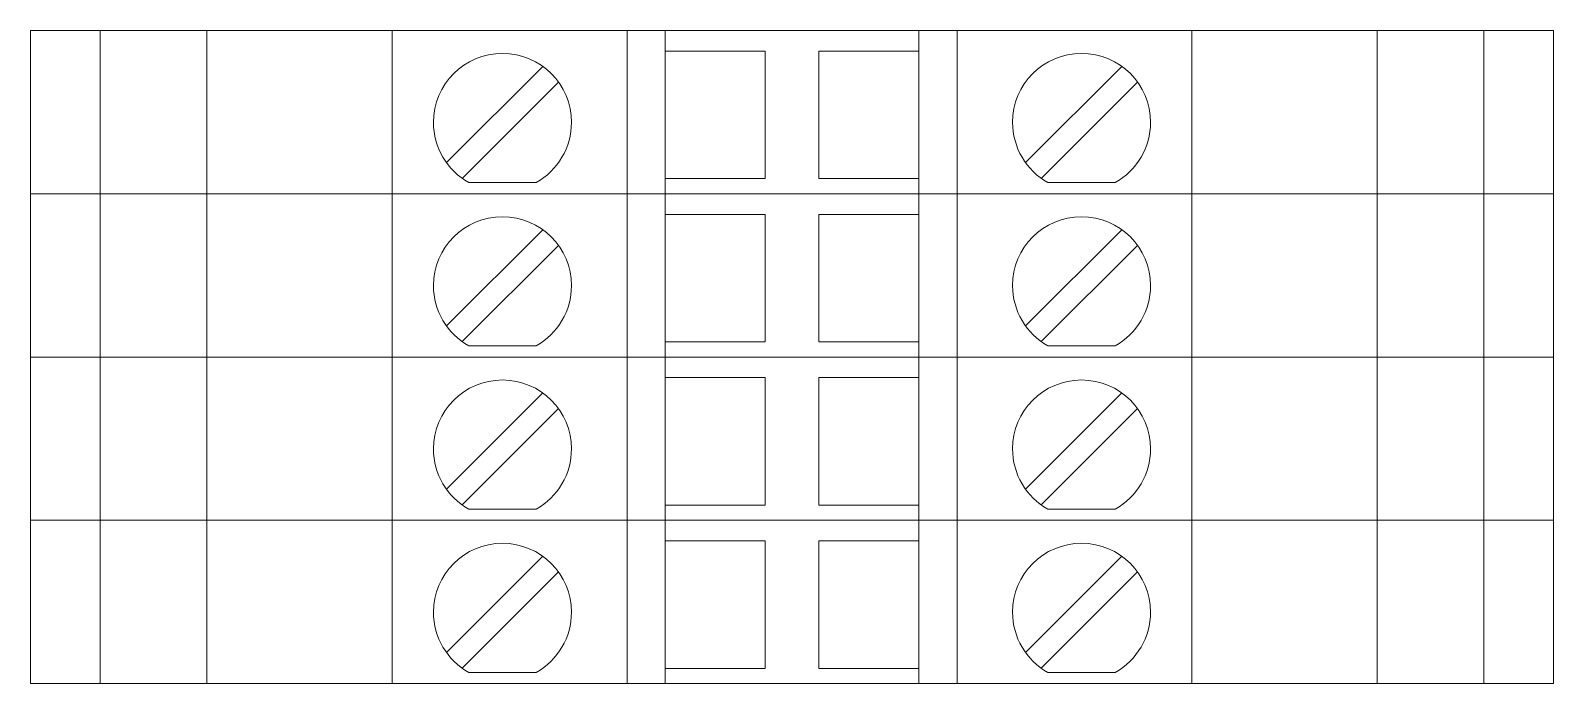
# Model space of a CAD drawing. Header units: millimetres. Extents: x 1880 to 4113, y 771 to 2990.
# Drawn here: x 2250.59 to 2298.59, y 1304.41 to 1325.01 of the extents above; entities that cross this region are included whole.
import ezdxf

# ---------------------------------------------------------------- set-up
doc = ezdxf.new("R2010")
doc.units = ezdxf.units.MM
doc.layers.add('000-PI-ORMAR', color=2, linetype='Continuous')

msp = doc.modelspace()

# ---------------------------------------------------------------- linework, layer by layer
at = {"layer": '000-PI-ORMAR', "color": 0, "linetype": 'ByBlock', "lineweight": 0}
for p, q in [((2250.59, 1325.013), (2250.59, 1325.013)), ((2250.59, 1325.013), (2251.272, 1325.013)), ((2250.59, 1319.863), (2250.59, 1325.013)), ((2251.59, 1325.013), (2251.272, 1325.013)), ((2251.59, 1325.013), (2251.59, 1325.013)), ((2252.79, 1325.013), (2251.59, 1325.013)), ((2252.79, 1325.013), (2252.79, 1325.013)), ((2254.381, 1325.013), (2252.79, 1325.013)), ((2252.79, 1319.863), (2252.79, 1325.013)), ((2256.524, 1325.013), (2254.381, 1325.013)), ((2254.84, 1325.013), (2254.84, 1325.013)), ((2256.151, 1319.863), (2256.151, 1325.013)), ((2256.907, 1325.013), (2256.524, 1325.013)), ((2259.415, 1325.013), (2256.907, 1325.013)), ((2257.39, 1325.013), (2257.39, 1325.013)), ((2258.29, 1325.013), (2258.29, 1325.013)), ((2261.99, 1325.013), (2259.415, 1325.013)), ((2269.39, 1325.013), (2261.99, 1325.013)), ((2261.99, 1319.863), (2261.99, 1325.013)), ((2270.59, 1325.013), (2269.39, 1325.013)), ((2269.39, 1319.863), (2269.39, 1325.013)), ((2270.59, 1325.013), (2270.59, 1325.013)), ((2278.59, 1325.013), (2270.59, 1325.013)), ((2270.59, 1319.863), (2270.59, 1325.013)), ((2278.59, 1325.013), (2278.59, 1325.013)), ((2279.79, 1325.013), (2278.59, 1325.013)), ((2278.59, 1319.863), (2278.59, 1325.013)), ((2287.19, 1325.013), (2279.79, 1325.013)), ((2279.79, 1319.863), (2279.79, 1325.013)), ((2284.39, 1325.013), (2284.39, 1325.013)), ((2289.764, 1325.013), (2287.19, 1325.013)), ((2287.19, 1319.863), (2287.19, 1325.013)), ((2289.44, 1325.013), (2289.44, 1325.013)), ((2292.272, 1325.013), (2289.764, 1325.013)), ((2292.09, 1325.013), (2292.09, 1325.013)), ((2292.655, 1325.013), (2292.272, 1325.013)), ((2294.798, 1325.013), (2292.655, 1325.013)), ((2293.029, 1319.863), (2293.029, 1325.013)), ((2294.34, 1325.013), (2294.34, 1325.013)), ((2296.39, 1325.013), (2294.798, 1325.013)), ((2296.39, 1325.013), (2296.39, 1325.013)), ((2296.39, 1325.013), (2298.59, 1325.013)), ((2296.39, 1319.863), (2296.39, 1325.013)), ((2298.59, 1325.013), (2298.59, 1325.013)), ((2298.59, 1319.863), (2298.59, 1325.013)), ((2270.59, 1324.363), (2270.59, 1324.363)), ((2270.59, 1324.363), (2273.74, 1324.363)), ((2273.74, 1324.363), (2273.74, 1320.338)), ((2273.74, 1324.363), (2273.74, 1324.363)), ((2275.44, 1324.363), (2278.59, 1324.363)), ((2275.44, 1320.338), (2275.44, 1324.363)), ((2275.44, 1324.363), (2275.44, 1324.363)), ((2278.59, 1324.363), (2278.59, 1324.363)), ((2266.735, 1323.879), (2263.699, 1320.843)), ((2266.735, 1323.879), (2266.735, 1323.879)), ((2284.985, 1323.879), (2281.949, 1320.843)), ((2284.985, 1323.879), (2284.985, 1323.879)), ((2264.194, 1320.348), (2267.23, 1323.384)), ((2267.23, 1323.384), (2267.23, 1323.384)), ((2269.39, 1320.813), (2269.39, 1323.413)), ((2269.39, 1323.413), (2269.39, 1323.413)), ((2279.79, 1323.413), (2279.79, 1323.413)), ((2279.79, 1320.813), (2279.79, 1323.413)), ((2282.444, 1320.348), (2285.48, 1323.384)), ((2285.48, 1323.384), (2285.48, 1323.384)), ((2263.699, 1320.843), (2263.699, 1320.843)), ((2269.39, 1320.813), (2269.39, 1320.813)), ((2279.79, 1320.813), (2279.79, 1320.813)), ((2281.949, 1320.843), (2281.949, 1320.843)), ((2264.194, 1320.348), (2264.194, 1320.348)), ((2264.406, 1320.213), (2264.406, 1320.213)), ((2264.406, 1320.213), (2266.523, 1320.213)), ((2266.523, 1320.213), (2266.523, 1320.213)), ((2270.59, 1320.338), (2270.59, 1320.338)), ((2273.74, 1320.338), (2270.59, 1320.338)), ((2273.74, 1320.338), (2273.74, 1320.338)), ((2278.59, 1320.338), (2275.44, 1320.338)), ((2275.44, 1320.338), (2275.44, 1320.338)), ((2278.59, 1320.338), (2278.59, 1320.338)), ((2282.444, 1320.348), (2282.444, 1320.348)), ((2282.656, 1320.213), (2282.656, 1320.213)), ((2282.656, 1320.213), (2284.773, 1320.213)), ((2284.773, 1320.213), (2284.773, 1320.213)), ((2250.59, 1319.863), (2250.59, 1319.863)), ((2250.59, 1319.863), (2251.272, 1319.863)), ((2250.59, 1319.863), (2250.59, 1319.863)), ((2250.59, 1319.863), (2251.272, 1319.863)), ((2250.59, 1314.713), (2250.59, 1319.863)), ((2251.59, 1319.863), (2251.272, 1319.863)), ((2251.59, 1319.863), (2251.272, 1319.863)), ((2252.79, 1319.863), (2251.59, 1319.863)), ((2251.59, 1319.863), (2251.59, 1319.863)), ((2251.59, 1319.863), (2251.59, 1319.863)), ((2252.79, 1319.863), (2251.59, 1319.863)), ((2252.09, 1319.863), (2252.09, 1319.863)), ((2254.381, 1319.863), (2252.79, 1319.863)), ((2252.79, 1319.863), (2252.79, 1319.863)), ((2252.79, 1319.863), (2252.79, 1319.863)), ((2254.381, 1319.863), (2252.79, 1319.863)), ((2252.79, 1314.713), (2252.79, 1319.863)), ((2256.524, 1319.863), (2254.381, 1319.863)), ((2256.524, 1319.863), (2254.381, 1319.863)), ((2254.84, 1319.863), (2254.84, 1319.863)), ((2254.84, 1319.863), (2254.84, 1319.863)), ((2256.151, 1314.713), (2256.151, 1319.863)), ((2256.524, 1319.863), (2256.907, 1319.863)), ((2256.907, 1319.863), (2256.524, 1319.863)), ((2256.907, 1319.863), (2259.415, 1319.863)), ((2259.415, 1319.863), (2256.907, 1319.863)), ((2257.39, 1319.863), (2257.39, 1319.863)), ((2257.39, 1319.863), (2257.39, 1319.863)), ((2258.29, 1319.863), (2258.29, 1319.863)), ((2258.29, 1319.863), (2258.29, 1319.863)), ((2258.59, 1319.863), (2258.59, 1319.863)), ((2261.99, 1319.863), (2259.415, 1319.863)), ((2261.99, 1319.863), (2259.415, 1319.863)), ((2269.39, 1319.863), (2261.99, 1319.863)), ((2269.39, 1319.863), (2261.99, 1319.863)), ((2261.99, 1314.713), (2261.99, 1319.863)), ((2270.59, 1319.863), (2269.39, 1319.863)), ((2270.59, 1319.863), (2269.39, 1319.863)), ((2269.39, 1314.713), (2269.39, 1319.863)), ((2278.59, 1319.863), (2270.59, 1319.863)), ((2270.59, 1319.863), (2270.59, 1319.863)), ((2270.59, 1319.863), (2270.59, 1319.863)), ((2278.59, 1319.863), (2270.59, 1319.863)), ((2270.59, 1314.713), (2270.59, 1319.863)), ((2279.79, 1319.863), (2278.59, 1319.863)), ((2278.59, 1319.863), (2278.59, 1319.863)), ((2278.59, 1319.863), (2278.59, 1319.863)), ((2279.79, 1319.863), (2278.59, 1319.863)), ((2278.59, 1314.713), (2278.59, 1319.863)), ((2287.19, 1319.863), (2279.79, 1319.863)), ((2287.19, 1319.863), (2279.79, 1319.863)), ((2279.79, 1314.713), (2279.79, 1319.863)), ((2284.39, 1319.863), (2284.39, 1319.863)), ((2284.39, 1319.863), (2284.39, 1319.863)), ((2289.764, 1319.863), (2287.19, 1319.863)), ((2289.764, 1319.863), (2287.19, 1319.863)), ((2287.19, 1314.713), (2287.19, 1319.863)), ((2289.44, 1319.863), (2289.44, 1319.863)), ((2289.44, 1319.863), (2289.44, 1319.863)), ((2289.764, 1319.863), (2292.272, 1319.863)), ((2292.272, 1319.863), (2289.764, 1319.863)), ((2290.59, 1319.863), (2290.59, 1319.863)), ((2292.09, 1319.863), (2292.09, 1319.863)), ((2292.09, 1319.863), (2292.09, 1319.863)), ((2292.272, 1319.863), (2292.655, 1319.863)), ((2292.655, 1319.863), (2292.272, 1319.863)), ((2294.798, 1319.863), (2292.655, 1319.863)), ((2294.798, 1319.863), (2292.655, 1319.863)), ((2293.029, 1314.713), (2293.029, 1319.863)), ((2294.34, 1319.863), (2294.34, 1319.863)), ((2294.34, 1319.863), (2294.34, 1319.863)), ((2296.39, 1319.863), (2294.798, 1319.863)), ((2296.39, 1319.863), (2294.798, 1319.863)), ((2296.39, 1319.863), (2298.59, 1319.863)), ((2296.39, 1319.863), (2296.39, 1319.863)), ((2296.39, 1319.863), (2296.39, 1319.863)), ((2296.39, 1319.863), (2298.59, 1319.863)), ((2296.39, 1314.713), (2296.39, 1319.863)), ((2298.59, 1319.863), (2298.59, 1319.863)), ((2298.59, 1319.863), (2298.59, 1319.863)), ((2298.59, 1314.713), (2298.59, 1319.863)), ((2270.59, 1319.213), (2270.59, 1319.213)), ((2270.59, 1319.213), (2273.74, 1319.213)), ((2273.74, 1319.213), (2273.74, 1315.188)), ((2273.74, 1319.213), (2273.74, 1319.213)), ((2275.44, 1319.213), (2278.59, 1319.213)), ((2275.44, 1315.188), (2275.44, 1319.213)), ((2275.44, 1319.213), (2275.44, 1319.213)), ((2278.59, 1319.213), (2278.59, 1319.213)), ((2266.735, 1318.729), (2263.699, 1315.693)), ((2266.735, 1318.729), (2266.735, 1318.729)), ((2284.985, 1318.729), (2281.949, 1315.693)), ((2284.985, 1318.729), (2284.985, 1318.729)), ((2264.194, 1315.198), (2267.23, 1318.234)), ((2267.23, 1318.234), (2267.23, 1318.234)), ((2269.39, 1315.663), (2269.39, 1318.263)), ((2269.39, 1318.263), (2269.39, 1318.263)), ((2279.79, 1318.263), (2279.79, 1318.263)), ((2279.79, 1315.663), (2279.79, 1318.263)), ((2282.444, 1315.198), (2285.48, 1318.234)), ((2285.48, 1318.234), (2285.48, 1318.234)), ((2263.699, 1315.693), (2263.699, 1315.693)), ((2281.949, 1315.693), (2281.949, 1315.693)), ((2269.39, 1315.663), (2269.39, 1315.663)), ((2279.79, 1315.663), (2279.79, 1315.663)), ((2264.194, 1315.198), (2264.194, 1315.198)), ((2264.406, 1315.063), (2264.406, 1315.063)), ((2264.406, 1315.063), (2266.523, 1315.063)), ((2266.523, 1315.063), (2266.523, 1315.063)), ((2270.59, 1315.188), (2270.59, 1315.188)), ((2273.74, 1315.188), (2270.59, 1315.188)), ((2273.74, 1315.188), (2273.74, 1315.188)), ((2278.59, 1315.188), (2275.44, 1315.188)), ((2275.44, 1315.188), (2275.44, 1315.188)), ((2278.59, 1315.188), (2278.59, 1315.188)), ((2282.444, 1315.198), (2282.444, 1315.198)), ((2282.656, 1315.063), (2282.656, 1315.063)), ((2282.656, 1315.063), (2284.773, 1315.063)), ((2284.773, 1315.063), (2284.773, 1315.063)), ((2250.59, 1314.713), (2250.59, 1314.713)), ((2250.59, 1314.713), (2251.272, 1314.713)), ((2250.59, 1314.713), (2250.59, 1314.713)), ((2250.59, 1314.713), (2251.272, 1314.713)), ((2250.59, 1309.563), (2250.59, 1314.713)), ((2251.59, 1314.713), (2251.272, 1314.713)), ((2251.59, 1314.713), (2251.272, 1314.713)), ((2252.79, 1314.713), (2251.59, 1314.713)), ((2251.59, 1314.713), (2251.59, 1314.713)), ((2251.59, 1314.713), (2251.59, 1314.713)), ((2252.79, 1314.713), (2251.59, 1314.713)), ((2252.09, 1314.713), (2252.09, 1314.713)), ((2254.381, 1314.713), (2252.79, 1314.713)), ((2252.79, 1314.713), (2252.79, 1314.713)), ((2252.79, 1314.713), (2252.79, 1314.713)), ((2254.381, 1314.713), (2252.79, 1314.713)), ((2252.79, 1309.563), (2252.79, 1314.713)), ((2256.524, 1314.713), (2254.381, 1314.713)), ((2256.524, 1314.713), (2254.381, 1314.713)), ((2254.84, 1314.713), (2254.84, 1314.713)), ((2254.84, 1314.713), (2254.84, 1314.713)), ((2256.151, 1309.563), (2256.151, 1314.713)), ((2256.524, 1314.713), (2256.907, 1314.713)), ((2256.907, 1314.713), (2256.524, 1314.713)), ((2256.907, 1314.713), (2259.415, 1314.713)), ((2259.415, 1314.713), (2256.907, 1314.713)), ((2257.39, 1314.713), (2257.39, 1314.713)), ((2257.39, 1314.713), (2257.39, 1314.713)), ((2258.29, 1314.713), (2258.29, 1314.713)), ((2258.29, 1314.713), (2258.29, 1314.713)), ((2258.59, 1314.713), (2258.59, 1314.713)), ((2261.99, 1314.713), (2259.415, 1314.713)), ((2261.99, 1314.713), (2259.415, 1314.713)), ((2269.39, 1314.713), (2261.99, 1314.713)), ((2269.39, 1314.713), (2261.99, 1314.713)), ((2261.99, 1309.563), (2261.99, 1314.713)), ((2270.59, 1314.713), (2269.39, 1314.713)), ((2270.59, 1314.713), (2269.39, 1314.713)), ((2269.39, 1309.563), (2269.39, 1314.713)), ((2278.59, 1314.713), (2270.59, 1314.713)), ((2270.59, 1314.713), (2270.59, 1314.713)), ((2270.59, 1314.713), (2270.59, 1314.713)), ((2278.59, 1314.713), (2270.59, 1314.713)), ((2270.59, 1309.563), (2270.59, 1314.713)), ((2279.79, 1314.713), (2278.59, 1314.713)), ((2278.59, 1314.713), (2278.59, 1314.713)), ((2278.59, 1314.713), (2278.59, 1314.713)), ((2279.79, 1314.713), (2278.59, 1314.713)), ((2278.59, 1309.563), (2278.59, 1314.713)), ((2287.19, 1314.713), (2279.79, 1314.713)), ((2287.19, 1314.713), (2279.79, 1314.713)), ((2279.79, 1309.563), (2279.79, 1314.713)), ((2284.39, 1314.713), (2284.39, 1314.713)), ((2284.39, 1314.713), (2284.39, 1314.713)), ((2289.764, 1314.713), (2287.19, 1314.713)), ((2289.764, 1314.713), (2287.19, 1314.713)), ((2287.19, 1309.563), (2287.19, 1314.713)), ((2289.44, 1314.713), (2289.44, 1314.713)), ((2289.44, 1314.713), (2289.44, 1314.713)), ((2289.764, 1314.713), (2292.272, 1314.713)), ((2292.272, 1314.713), (2289.764, 1314.713)), ((2290.59, 1314.713), (2290.59, 1314.713)), ((2292.09, 1314.713), (2292.09, 1314.713)), ((2292.09, 1314.713), (2292.09, 1314.713)), ((2292.272, 1314.713), (2292.655, 1314.713)), ((2292.655, 1314.713), (2292.272, 1314.713)), ((2294.798, 1314.713), (2292.655, 1314.713)), ((2294.798, 1314.713), (2292.655, 1314.713)), ((2293.029, 1309.563), (2293.029, 1314.713)), ((2294.34, 1314.713), (2294.34, 1314.713)), ((2294.34, 1314.713), (2294.34, 1314.713)), ((2296.39, 1314.713), (2294.798, 1314.713)), ((2296.39, 1314.713), (2294.798, 1314.713)), ((2296.39, 1314.713), (2298.59, 1314.713)), ((2296.39, 1314.713), (2296.39, 1314.713)), ((2296.39, 1314.713), (2296.39, 1314.713)), ((2296.39, 1314.713), (2298.59, 1314.713)), ((2296.39, 1309.563), (2296.39, 1314.713)), ((2298.59, 1314.713), (2298.59, 1314.713)), ((2298.59, 1314.713), (2298.59, 1314.713)), ((2298.59, 1309.563), (2298.59, 1314.713)), ((2270.59, 1314.063), (2270.59, 1314.063)), ((2270.59, 1314.063), (2273.74, 1314.063)), ((2273.74, 1314.063), (2273.74, 1310.038)), ((2273.74, 1314.063), (2273.74, 1314.063)), ((2275.44, 1314.063), (2278.59, 1314.063)), ((2275.44, 1310.038), (2275.44, 1314.063)), ((2275.44, 1314.063), (2275.44, 1314.063)), ((2278.59, 1314.063), (2278.59, 1314.063)), ((2266.735, 1313.579), (2263.699, 1310.543)), ((2266.735, 1313.579), (2266.735, 1313.579)), ((2284.985, 1313.579), (2281.949, 1310.543)), ((2284.985, 1313.579), (2284.985, 1313.579)), ((2264.194, 1310.048), (2267.23, 1313.084)), ((2267.23, 1313.084), (2267.23, 1313.084)), ((2269.39, 1310.513), (2269.39, 1313.113)), ((2269.39, 1313.113), (2269.39, 1313.113)), ((2279.79, 1313.113), (2279.79, 1313.113)), ((2279.79, 1310.513), (2279.79, 1313.113)), ((2282.444, 1310.048), (2285.48, 1313.084)), ((2285.48, 1313.084), (2285.48, 1313.084)), ((2263.699, 1310.543), (2263.699, 1310.543)), ((2269.39, 1310.513), (2269.39, 1310.513)), ((2279.79, 1310.513), (2279.79, 1310.513)), ((2281.949, 1310.543), (2281.949, 1310.543)), ((2264.194, 1310.048), (2264.194, 1310.048)), ((2270.59, 1310.038), (2270.59, 1310.038)), ((2273.74, 1310.038), (2270.59, 1310.038)), ((2273.74, 1310.038), (2273.74, 1310.038)), ((2278.59, 1310.038), (2275.44, 1310.038)), ((2275.44, 1310.038), (2275.44, 1310.038)), ((2278.59, 1310.038), (2278.59, 1310.038)), ((2282.444, 1310.048), (2282.444, 1310.048)), ((2250.59, 1309.563), (2250.59, 1309.563)), ((2250.59, 1309.563), (2251.272, 1309.563)), ((2250.59, 1309.563), (2250.59, 1309.563)), ((2250.59, 1309.563), (2251.272, 1309.563)), ((2250.59, 1304.413), (2250.59, 1309.563)), ((2251.59, 1309.563), (2251.272, 1309.563)), ((2251.59, 1309.563), (2251.272, 1309.563)), ((2252.79, 1309.563), (2251.59, 1309.563)), ((2251.59, 1309.563), (2251.59, 1309.563)), ((2251.59, 1309.563), (2251.59, 1309.563)), ((2252.79, 1309.563), (2251.59, 1309.563)), ((2252.09, 1309.563), (2252.09, 1309.563)), ((2254.381, 1309.563), (2252.79, 1309.563)), ((2252.79, 1309.563), (2252.79, 1309.563)), ((2252.79, 1309.563), (2252.79, 1309.563)), ((2254.381, 1309.563), (2252.79, 1309.563)), ((2252.79, 1304.413), (2252.79, 1309.563)), ((2256.524, 1309.563), (2254.381, 1309.563)), ((2256.524, 1309.563), (2254.381, 1309.563)), ((2254.84, 1309.563), (2254.84, 1309.563)), ((2254.84, 1309.563), (2254.84, 1309.563)), ((2256.151, 1304.413), (2256.151, 1309.563)), ((2256.524, 1309.563), (2256.907, 1309.563)), ((2256.907, 1309.563), (2256.524, 1309.563)), ((2256.907, 1309.563), (2259.415, 1309.563)), ((2259.415, 1309.563), (2256.907, 1309.563)), ((2257.39, 1309.563), (2257.39, 1309.563)), ((2257.39, 1309.563), (2257.39, 1309.563)), ((2258.29, 1309.563), (2258.29, 1309.563)), ((2258.29, 1309.563), (2258.29, 1309.563)), ((2258.59, 1309.563), (2258.59, 1309.563)), ((2261.99, 1309.563), (2259.415, 1309.563)), ((2261.99, 1309.563), (2259.415, 1309.563)), ((2269.39, 1309.563), (2261.99, 1309.563)), ((2269.39, 1309.563), (2261.99, 1309.563)), ((2261.99, 1304.413), (2261.99, 1309.563)), ((2264.406, 1309.913), (2264.406, 1309.913)), ((2264.406, 1309.913), (2266.523, 1309.913)), ((2266.523, 1309.913), (2266.523, 1309.913)), ((2270.59, 1309.563), (2269.39, 1309.563)), ((2270.59, 1309.563), (2269.39, 1309.563)), ((2269.39, 1304.413), (2269.39, 1309.563)), ((2278.59, 1309.563), (2270.59, 1309.563)), ((2270.59, 1309.563), (2270.59, 1309.563)), ((2270.59, 1309.563), (2270.59, 1309.563)), ((2278.59, 1309.563), (2270.59, 1309.563)), ((2270.59, 1304.413), (2270.59, 1309.563)), ((2279.79, 1309.563), (2278.59, 1309.563)), ((2278.59, 1309.563), (2278.59, 1309.563)), ((2278.59, 1309.563), (2278.59, 1309.563)), ((2279.79, 1309.563), (2278.59, 1309.563)), ((2278.59, 1304.413), (2278.59, 1309.563)), ((2287.19, 1309.563), (2279.79, 1309.563)), ((2287.19, 1309.563), (2279.79, 1309.563)), ((2279.79, 1304.413), (2279.79, 1309.563)), ((2282.656, 1309.913), (2282.656, 1309.913)), ((2282.656, 1309.913), (2284.773, 1309.913)), ((2284.39, 1309.563), (2284.39, 1309.563)), ((2284.39, 1309.563), (2284.39, 1309.563)), ((2284.773, 1309.913), (2284.773, 1309.913)), ((2289.764, 1309.563), (2287.19, 1309.563)), ((2289.764, 1309.563), (2287.19, 1309.563)), ((2287.19, 1304.413), (2287.19, 1309.563)), ((2289.44, 1309.563), (2289.44, 1309.563)), ((2289.44, 1309.563), (2289.44, 1309.563)), ((2289.764, 1309.563), (2292.272, 1309.563)), ((2292.272, 1309.563), (2289.764, 1309.563)), ((2290.59, 1309.563), (2290.59, 1309.563)), ((2292.09, 1309.563), (2292.09, 1309.563)), ((2292.09, 1309.563), (2292.09, 1309.563)), ((2292.272, 1309.563), (2292.655, 1309.563)), ((2292.655, 1309.563), (2292.272, 1309.563)), ((2294.798, 1309.563), (2292.655, 1309.563)), ((2294.798, 1309.563), (2292.655, 1309.563)), ((2293.029, 1304.413), (2293.029, 1309.563)), ((2294.34, 1309.563), (2294.34, 1309.563)), ((2294.34, 1309.563), (2294.34, 1309.563)), ((2296.39, 1309.563), (2294.798, 1309.563)), ((2296.39, 1309.563), (2294.798, 1309.563)), ((2296.39, 1309.563), (2298.59, 1309.563)), ((2296.39, 1309.563), (2296.39, 1309.563)), ((2296.39, 1309.563), (2296.39, 1309.563)), ((2296.39, 1309.563), (2298.59, 1309.563)), ((2296.39, 1304.413), (2296.39, 1309.563)), ((2298.59, 1309.563), (2298.59, 1309.563)), ((2298.59, 1309.563), (2298.59, 1309.563)), ((2298.59, 1304.413), (2298.59, 1309.563)), ((2270.59, 1308.913), (2270.59, 1308.913)), ((2270.59, 1308.913), (2273.74, 1308.913)), ((2273.74, 1308.913), (2273.74, 1304.888)), ((2273.74, 1308.913), (2273.74, 1308.913)), ((2275.44, 1308.913), (2278.59, 1308.913)), ((2275.44, 1304.888), (2275.44, 1308.913)), ((2275.44, 1308.913), (2275.44, 1308.913)), ((2278.59, 1308.913), (2278.59, 1308.913)), ((2266.735, 1308.429), (2263.699, 1305.393)), ((2266.735, 1308.429), (2266.735, 1308.429)), ((2284.985, 1308.429), (2281.949, 1305.393)), ((2284.985, 1308.429), (2284.985, 1308.429)), ((2264.194, 1304.898), (2267.23, 1307.934)), ((2267.23, 1307.934), (2267.23, 1307.934)), ((2269.39, 1305.363), (2269.39, 1307.963)), ((2269.39, 1307.963), (2269.39, 1307.963)), ((2279.79, 1307.963), (2279.79, 1307.963)), ((2279.79, 1305.363), (2279.79, 1307.963)), ((2282.444, 1304.898), (2285.48, 1307.934)), ((2285.48, 1307.934), (2285.48, 1307.934)), ((2263.699, 1305.393), (2263.699, 1305.393)), ((2269.39, 1305.363), (2269.39, 1305.363)), ((2279.79, 1305.363), (2279.79, 1305.363)), ((2281.949, 1305.393), (2281.949, 1305.393)), ((2264.194, 1304.898), (2264.194, 1304.898)), ((2264.406, 1304.763), (2264.406, 1304.763)), ((2264.406, 1304.763), (2266.523, 1304.763)), ((2266.523, 1304.763), (2266.523, 1304.763)), ((2270.59, 1304.888), (2270.59, 1304.888)), ((2273.74, 1304.888), (2270.59, 1304.888)), ((2273.74, 1304.888), (2273.74, 1304.888)), ((2278.59, 1304.888), (2275.44, 1304.888)), ((2275.44, 1304.888), (2275.44, 1304.888)), ((2278.59, 1304.888), (2278.59, 1304.888)), ((2282.444, 1304.898), (2282.444, 1304.898)), ((2282.656, 1304.763), (2282.656, 1304.763)), ((2282.656, 1304.763), (2284.773, 1304.763)), ((2284.773, 1304.763), (2284.773, 1304.763)), ((2250.59, 1304.413), (2250.59, 1304.413)), ((2250.59, 1304.413), (2251.272, 1304.413)), ((2251.59, 1304.413), (2251.272, 1304.413)), ((2252.79, 1304.413), (2251.59, 1304.413)), ((2251.59, 1304.413), (2251.59, 1304.413)), ((2252.09, 1304.413), (2252.09, 1304.413)), ((2254.381, 1304.413), (2252.79, 1304.413)), ((2252.79, 1304.413), (2252.79, 1304.413)), ((2256.524, 1304.413), (2254.381, 1304.413)), ((2254.84, 1304.413), (2254.84, 1304.413)), ((2256.524, 1304.413), (2256.907, 1304.413)), ((2256.907, 1304.413), (2259.415, 1304.413)), ((2257.39, 1304.413), (2257.39, 1304.413)), ((2258.29, 1304.413), (2258.29, 1304.413)), ((2258.59, 1304.413), (2258.59, 1304.413)), ((2261.99, 1304.413), (2259.415, 1304.413)), ((2269.39, 1304.413), (2261.99, 1304.413)), ((2270.59, 1304.413), (2269.39, 1304.413)), ((2278.59, 1304.413), (2270.59, 1304.413)), ((2270.59, 1304.413), (2270.59, 1304.413)), ((2279.79, 1304.413), (2278.59, 1304.413)), ((2278.59, 1304.413), (2278.59, 1304.413)), ((2287.19, 1304.413), (2279.79, 1304.413)), ((2284.39, 1304.413), (2284.39, 1304.413)), ((2289.764, 1304.413), (2287.19, 1304.413)), ((2289.44, 1304.413), (2289.44, 1304.413)), ((2289.764, 1304.413), (2292.272, 1304.413)), ((2290.59, 1304.413), (2290.59, 1304.413)), ((2292.09, 1304.413), (2292.09, 1304.413)), ((2292.272, 1304.413), (2292.655, 1304.413)), ((2294.798, 1304.413), (2292.655, 1304.413)), ((2294.34, 1304.413), (2294.34, 1304.413)), ((2296.39, 1304.413), (2294.798, 1304.413)), ((2296.39, 1304.413), (2298.59, 1304.413)), ((2296.39, 1304.413), (2296.39, 1304.413)), ((2298.59, 1304.413), (2298.59, 1304.413))]:
    msp.add_line(p, q, dxfattribs=at)
for centre, start, end in [((2265.465, 1322.113), 360, 180), ((2283.715, 1322.113), 360, 180), ((2265.465, 1322.113), 180, 240.8754), ((2265.465, 1322.113), 299.1246, 360), ((2283.715, 1322.113), 180, 240.8754), ((2283.715, 1322.113), 299.1246, 360), ((2265.465, 1316.963), 360, 180), ((2283.715, 1316.963), 360, 180), ((2265.465, 1316.963), 180, 240.8754), ((2265.465, 1316.963), 299.1246, 360), ((2283.715, 1316.963), 180, 240.8754), ((2283.715, 1316.963), 299.1246, 360), ((2265.465, 1311.813), 360, 180), ((2283.715, 1311.813), 360, 180), ((2265.465, 1311.813), 180, 240.8754), ((2265.465, 1311.813), 299.1246, 360), ((2283.715, 1311.813), 180, 240.8754), ((2283.715, 1311.813), 299.1246, 360), ((2265.465, 1306.663), 360, 180), ((2283.715, 1306.663), 360, 180), ((2265.465, 1306.663), 180, 240.8754), ((2265.465, 1306.663), 299.1246, 360), ((2283.715, 1306.663), 180, 240.8754), ((2283.715, 1306.663), 299.1246, 360)]:
    msp.add_arc(centre, 2.175, start, end, dxfattribs=at)

doc.saveas('drawing.dxf')
